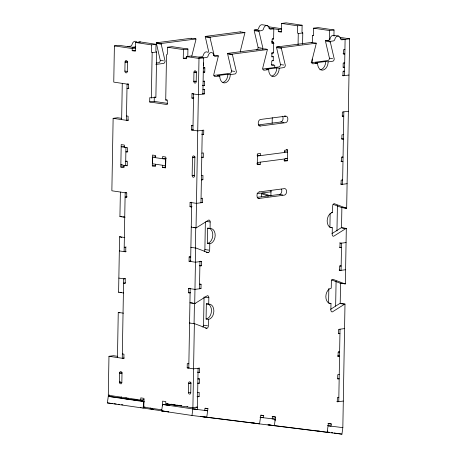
<?xml version="1.0" encoding="UTF-8"?>
<svg xmlns="http://www.w3.org/2000/svg" width="457" height="457" viewBox="0 0 457 457"><rect width="100%" height="100%" fill="white"/><g stroke="black" fill="none" stroke-linecap="round" stroke-linejoin="round"><path stroke-width="0.69" d="M143.978 399.635L140.75 400.058L108.292 395.236L108.972 356.294L113.496 355.706L117.558 356.311M121.711 118.352L117.649 117.752L113.13 118.34L111.862 190.786L126.76 192.997L126.686 197.344L125.092 197.11L127.126 196.841M135.363 47.745L118.911 45.306L114.393 45.894L113.759 82.117L128.657 84.328L128.583 88.675L126.989 88.441L128.925 88.184M117.466 357.557L118.254 312.417A2.194 1.485 -81.6 0 1 118.683 312.457L119.883 312.908M123.613 292.903A2.199 1.491 -81.6 0 1 123.396 292.954L118.603 292.24L119.574 236.749A2.194 1.485 -81.6 0 1 120.002 236.783L121.802 237.463M125.041 217.189A2.199 1.491 -81.6 0 1 124.715 217.281L119.923 216.572L120.38 192.049M124.041 165.36L124.007 167.53L120.814 167.056L121.208 144.601L124.395 145.075L124.361 147.245M121.642 119.603L122.276 83.38M119.597 373.061L119.454 382.389L119.797 383.423L121.065 383.903L121.848 382.743L121.99 373.415L119.597 373.061L122.179 372.723M124.887 71.058L125.047 62.003A1.645 1.188 82.6 0 1 126.275 60.553A1.645 1.188 82.6 0 1 127.44 62.358L127.286 71.412A1.645 1.188 82.6 0 1 126.058 72.869A1.645 1.188 82.6 0 1 124.887 71.058L127.286 71.412M121.288 396.825L121.265 398.236L144.441 401.235M125.955 147.485L125.641 165.594L126.977 165.423M126.052 398.944L126.075 397.533M187.793 57.039L187.93 49.013L171.969 46.643L167.451 47.237L167.336 53.755A1.097 0.794 82.6 0 1 166.519 54.72L165.725 100.003L167.325 100.237L167.251 104.584L149.69 101.98L149.765 97.632L151.364 97.867L155.883 97.278L156.671 52.001A1.097 0.794 82.6 0 1 155.894 50.796L156.003 44.278L140.042 41.907L135.523 42.495L135.375 51.19L132.182 50.716L132.216 48.539L135.483 48.116M140.75 400.058L140.79 397.881L143.984 398.355L143.829 407.158L161.761 409.82M156.003 44.278L151.484 44.866L151.37 51.384A1.097 0.794 82.6 0 0 152.152 52.589L151.364 97.867M155.529 164.223L155.489 166.394L152.295 165.92L152.484 155.054L155.677 155.529L155.637 157.699M152.461 157.231L152.347 163.749L165.645 165.725L165.76 159.202L152.461 157.231L155.808 156.791M149.69 101.98L154.209 101.391L154.283 97.044M166.428 158.225L162.555 158.728L162.595 156.557L165.788 157.031L165.6 167.896L162.406 167.422L162.441 165.251M162.521 405.862L162.606 401.12L165.8 401.594L165.76 403.771L192.894 407.798L197.418 407.21L196.024 407.004M167.039 405.273L167.068 403.919M202.879 94.091L203.514 57.868L191.009 56.011L186.49 56.599L186.45 58.77L183.263 58.296L183.411 49.607L187.93 49.013M198.018 372.615L199.526 372.421L199.6 368.074L193.574 368.856L187.193 367.908L187.267 363.561L188.861 363.801M190.101 293.017L188.501 292.777L188.581 288.43L189.872 288.264M199.88 265.968L201.388 265.774L201.463 261.427L195.436 262.215L189.055 261.267L189.129 256.92L190.42 256.748M191.603 206.987L190.003 206.747L190.078 202.4L191.334 202.24M202.171 134.661L203.679 134.461L203.753 130.119L197.732 130.902L191.346 129.954L191.42 125.606L192.677 125.447M193.5 98.312L191.9 98.078L191.98 93.731L193.231 93.565M188.787 368.148L190.175 288.67M190.649 261.501L191.677 202.64M192.94 130.194L193.574 93.971M190.917 383.652L190.758 392.974L190.38 393.9L189.535 394.157L188.701 393.654L188.358 392.62L188.524 383.292A1.645 1.188 82.6 0 1 189.746 381.841A1.645 1.188 82.6 0 1 190.917 383.652L188.524 383.292L191.203 382.943M194.545 175.825L194.859 157.716A1.645 1.188 82.6 0 0 193.694 155.906A1.645 1.188 82.6 0 0 192.466 157.357L192.151 175.471A1.645 1.188 82.6 0 0 193.317 177.276A1.645 1.188 82.6 0 0 194.545 175.825L192.151 175.471L193.957 175.237M196.19 81.643L196.35 72.589A1.645 1.188 82.6 0 0 195.179 70.784A1.645 1.188 82.6 0 0 193.951 72.235L193.797 81.289A1.645 1.188 82.6 0 0 194.962 83.1A1.645 1.188 82.6 0 0 196.19 81.643L193.797 81.289L195.299 81.095M192.614 407.387L192.586 408.798L197.378 409.506L198.098 368.268M194.071 323.836L194.431 303.134M195.39 248.088L195.75 227.592M192.894 407.798L194.362 323.722L189.575 323.008A2.194 1.485 -81.6 0 1 190.003 323.042M190.146 302.78A2.199 1.491 -81.6 0 1 189.929 302.831L194.716 303.545L195.687 248.048L190.895 247.334A2.194 1.485 -81.6 0 1 191.323 247.374M191.683 227.015A2.199 1.491 -81.6 0 1 191.249 227.163L196.036 227.872L198.995 58.456L206.69 57.451A2.194 1.485 -81.6 0 0 208.135 55.817A4.393 2.976 -81.6 0 1 211.025 52.549A4.393 2.976 -81.6 0 1 213.819 55.08A2.194 1.485 -81.6 0 0 215.213 56.342L218.389 55.925L213.767 74.6A2.194 1.491 -81.6 0 0 215.236 76.576L219.754 75.988A7.683 5.21 -81.6 0 0 224.895 82.906A7.683 5.21 -81.6 0 0 230.299 74.611L235.092 73.948A2.199 1.491 -81.6 0 0 236.24 72.469L236.36 71.652L232.424 54.714A2.176 1.474 -81.6 0 1 232.373 54.263L227.586 53.549A2.176 1.474 -81.6 0 0 227.637 54.006L231.573 70.944L231.453 71.755A2.194 1.491 -81.6 0 1 230.025 73.314L213.945 75.411M199.481 288.79L199.955 261.621M200.983 202.759L202.251 130.314M203.382 65.471L203.422 62.94M197.595 396.819L199.103 396.625L199.178 392.277L197.675 392.472M197.83 383.417L199.338 383.217L199.412 378.87L198.047 378.67M188.581 288.43L194.962 289.378L200.989 288.596L201.063 284.248L199.732 284.048M190.078 202.4L196.464 203.348L202.491 202.565L202.565 198.218L201.063 198.412M201.383 179.938L202.891 179.744L202.965 175.397L201.457 175.591M201.777 157.482L203.279 157.282L203.359 152.935L201.851 153.135M191.98 93.731L198.361 94.679L204.388 93.891L204.462 89.549L203.131 89.349M203.028 85.756L204.53 85.562L204.61 81.215L203.811 81.095M203.245 72.36L204.765 72.16L204.845 67.813L204.045 67.693M202.851 327.121A2.194 1.485 -81.6 0 0 203.565 325.213L204.056 296.959M204.17 251.453A2.194 1.485 -81.6 0 0 204.885 249.545L205.364 221.993M208.466 319.409L206.073 319.049L206.335 303.836L208.735 304.191A7.683 5.21 -81.6 0 1 213.87 311.114A7.683 5.21 -81.6 0 1 208.466 319.409L208.352 325.927A2.194 1.485 -81.6 0 1 206.81 328.297L205.479 328.097M196.036 227.872A2.199 1.491 -81.6 0 0 196.47 227.723L208.7 220.023A2.194 1.485 -81.6 0 1 210.169 221.999L210.054 228.517A7.683 5.21 -81.6 0 1 215.19 235.441A7.683 5.21 -81.6 0 1 209.786 243.735L207.392 243.375L207.661 228.163A7.683 5.21 -81.6 0 1 208.523 228.152M208.735 304.191L208.843 297.673A2.194 1.485 -81.6 0 0 207.375 295.696L195.15 303.397A2.199 1.491 -81.6 0 1 194.716 303.545M209.786 243.735L209.672 250.253A2.194 1.485 -81.6 0 1 208.129 252.624L206.136 252.327M257 155.106L260.421 155.614L260.456 153.443L257.445 153.838L257.257 164.703L260.267 164.309L260.307 162.138M261.33 196.847L261.358 195.43A2.194 1.491 -81.6 0 1 262.901 193.06L270.11 195.785M270.887 196.104L270.984 190.443M272.155 123.373L272.258 117.689M273.674 64.974L271.669 65.231L271.744 60.89L273.252 60.69L273.32 56.708L271.989 56.508M274.057 43.238L272.046 43.501L272.121 39.153L273.629 38.959L273.806 28.814L270.63 29.231A2.194 1.491 -81.6 0 1 269.436 28.511L268.83 26.872A4.387 2.976 -81.6 0 0 263.997 27.5L263.335 29.305A2.194 1.485 -81.6 0 1 262.107 30.339C260.621 32.081 253.869 28.528 254.195 30.659L258.131 47.591A2.194 1.491 -81.6 0 1 257.417 49.499M274.726 67.756L274.771 65.277L271.384 64.774M302.585 44.266L302.78 32.944A1.097 0.794 82.6 0 1 302.003 31.739L302.117 25.221L286.156 22.85L281.638 23.438L281.483 32.133L278.29 31.659L278.33 29.488L281.592 29.059M284.408 158.99L284.368 161.167L287.379 160.773L287.573 149.907L286.202 149.702M284.522 152.472L284.557 150.302L287.573 149.907M302.117 25.221L297.598 25.809L297.484 32.327A1.097 0.794 82.6 0 0 298.261 33.532L298.067 44.855M312.16 62.552L312.222 59.016M312.508 42.741L312.628 35.669A1.097 0.794 82.6 0 0 313.445 34.698L313.559 28.18L318.078 27.591L334.044 29.962L333.936 35.977M334.044 29.962L329.526 30.55L329.371 39.245L330.125 39.148M328.84 288.493L328.583 303.071L330.982 303.431L330.868 309.949A2.194 1.491 -81.6 0 0 332.336 311.925L344.561 304.225A2.199 1.491 -81.6 0 1 344.995 304.076L342.836 427.626L341.939 434.15L191.974 415.47L161.647 410.969L162.543 404.445L169.684 405.336L167.291 404.976M330.148 213.453L329.908 227.403L332.302 227.757L332.188 234.275A2.194 1.491 -81.6 0 0 333.656 236.252L345.886 228.551A2.199 1.491 -81.6 0 1 346.315 228.403L345.349 283.9A2.194 1.485 -81.6 0 1 344.921 283.866L332.902 279.324A2.194 1.491 -81.6 0 0 331.359 281.695L331.245 288.213A7.683 5.21 -81.6 0 0 325.841 296.507A7.683 5.21 -81.6 0 0 330.982 303.431M332.302 227.757A7.683 5.21 -81.6 0 1 327.161 220.834A7.683 5.21 -81.6 0 1 332.565 212.545L332.679 206.021A2.194 1.491 -81.6 0 1 334.221 203.651L346.24 208.192A2.194 1.485 -81.6 0 0 346.669 208.226L349.628 38.811L339.802 37.354M335.649 306.081L336.089 281.101M336.963 230.962L337.409 205.262M330.605 309.292L339.774 303.511A2.199 1.491 -81.6 0 1 340.208 303.368L340.556 283.363M341.533 227.517L341.882 207.529A2.194 1.485 -81.6 0 1 341.448 207.484L333.039 204.302M340.025 329.183L338.763 401.634L336.843 401.349M343.841 111.845L342.579 184.297L340.659 184.011M191.723 56.342L195.944 39.588C196.727 37.737 191.123 38.525 191.209 38.565M240.416 52.035A2.194 1.485 -81.6 0 1 240.325 51.253L244.946 32.578L240.159 31.864L240.136 32.184M262.872 69.03L278.959 66.933A2.194 1.491 -81.6 0 0 280.501 64.563L276.565 47.625C275.628 46.22 281.866 47.14 281.352 48.333L285.294 65.271A2.194 1.491 -81.6 0 1 284.02 67.567L279.227 68.23A7.683 5.21 -81.6 0 1 273.823 76.525A7.683 5.21 -81.6 0 1 268.682 69.607L264.163 70.195A2.194 1.485 -81.6 0 1 262.695 68.219L267.242 50.173C268.025 48.328 262.421 49.11 262.507 49.15M152.027 408.295L151.878 409.381L153.358 409.563L107.372 402.908L108.269 396.385L121.768 398.064M143.024 408.204L143.921 401.68L108.269 396.385M150.164 409.089L150.313 408.004M191.974 415.47L192.871 408.946L207.644 410.786L204.45 410.312M204.69 410.42L204.993 408.244L207.946 408.615L206.747 417.31L200.36 416.361M260.993 415.156L263.729 415.562L263.426 417.738L260.004 417.23M272.286 418.841L272.589 416.664L275.542 417.035L274.343 425.73L267.956 424.782L270.173 425.056M275.017 420.84L275.24 419.206L272.046 418.732M319.306 431.18L327.172 432.311L328.372 423.61L331.325 423.982L331.022 426.153L327.6 425.65M327.172 432.311L327.349 431.008M331.925 233.618L341.093 227.837A2.199 1.491 -81.6 0 1 341.528 227.695L346.315 228.403M328.16 61.849A7.683 5.21 -81.6 0 1 322.751 70.144A7.683 5.21 -81.6 0 1 317.615 63.226L315.221 62.872L325.761 61.495L328.16 61.849L332.953 61.187A2.194 1.485 -81.6 0 0 334.221 58.89L330.285 41.953C330.794 40.759 324.561 39.839 325.493 41.244L329.434 58.182A2.194 1.485 -81.6 0 1 327.886 60.547L311.103 62.74M127.423 46.568L130.599 46.151A2.194 1.485 -81.6 0 0 131.827 45.123L132.49 43.318A4.387 2.976 -81.6 0 1 136.666 41.821M156.145 63.06L158.728 62.723A2.194 1.491 -81.6 0 0 160.27 60.353L156.283 42.804L191.232 38.245M208.78 52.161L205.216 36.423L240.159 31.864M254.143 30.042L257.32 29.631A2.194 1.485 -81.6 0 0 258.542 28.597L259.21 26.792A4.387 2.976 -81.6 0 1 262.547 24.804L267.334 25.518M132.216 47.277L135.392 46.865M156.283 42.804L161.07 43.518L196.019 38.959M205.216 36.423L210.003 37.137L244.946 32.578M132.182 50.716L135.443 50.287M278.29 31.659L281.558 31.236M152.152 52.589L156.671 52.001M298.261 33.532L302.78 32.944M312.628 35.669L313.382 35.572M127.749 61.649L125.047 62.003L127.44 62.358M271.852 42.855L273.652 42.621M183.263 58.296L186.525 57.873M198.726 57.154L201.903 56.742A2.194 1.485 -81.6 0 0 203.348 55.108A4.393 2.976 -81.6 0 1 207.964 52.412M227.58 53.389L262.529 48.836M276.514 47.008L311.457 42.455L316.25 43.164A2.199 1.491 -81.6 0 1 316.175 43.792L311.628 61.838A2.194 1.491 -81.6 0 0 313.096 63.814L317.615 63.226M325.441 40.627L328.617 40.216A2.194 1.485 -81.6 0 0 330.063 38.582A4.393 2.976 -81.6 0 1 334.684 35.886M232.373 54.103L267.316 49.545M281.301 47.722L316.25 43.164M330.234 41.341L333.41 40.924A2.194 1.485 -81.6 0 0 334.855 39.291A4.393 2.976 -81.6 0 1 337.746 36.023A4.393 2.976 -81.6 0 1 340.534 38.554A2.194 1.485 -81.6 0 0 341.927 39.816L349.628 38.811M155.826 64.437L163.52 63.437A2.194 1.491 -81.6 0 0 165.063 61.067L161.07 43.518M273.229 52.384L271.886 52.555L271.812 56.902L273.32 56.708M203.336 68.007L204.845 67.813M344.926 49.545L343.424 49.739L343.35 54.086L344.869 53.886L343.07 53.623M196.464 71.909L193.951 72.235L196.35 72.589M128.4 83.917L127.063 84.094L126.429 120.317L128.44 120.054M230.299 74.611L227.906 74.257L217.361 75.634L219.754 75.988M279.227 68.23L276.833 67.876L266.288 69.253L268.682 69.607M203.091 81.415L204.61 81.215M202.959 89.743L204.462 89.549M348.994 75.034L342.967 75.822L343.041 71.475L344.549 71.275L343.218 71.081M165.725 100.003L166.982 99.837M191.9 98.078L193.785 97.832M285.654 116.181L260.547 119.46A3.29 2.234 -81.6 0 0 258.234 123.013A3.29 2.234 -81.6 0 0 260.439 125.978L285.539 122.705A3.296 2.234 -81.6 0 0 287.807 119.745L287.83 118.563A3.296 2.234 -81.6 0 0 285.654 116.181L284.38 115.992M191.346 129.954L193.351 129.691M348.36 111.257L342.333 112.045L342.259 116.392L343.767 116.192L342.396 115.992M258.439 124.904L280.752 121.99L283.946 122.465M124.515 146.337L121.168 146.771L127.554 147.72L127.474 152.067L125.881 151.833L127.817 151.575M127.006 161.081L125.715 161.247L127.314 161.487L127.235 165.834L120.854 164.886L122.19 164.709M343.441 134.666L341.939 134.866L341.859 139.214L343.367 139.014L341.573 138.751M195.179 157.008L192.466 157.357L194.859 157.716M120.814 167.056L124.041 166.634M152.295 165.92L155.523 165.503M162.406 167.422L165.634 166.999M257.405 156.008L287.533 152.078L284.34 151.604M257.291 162.526L287.419 158.602L285.505 158.316M126.503 192.586L125.167 192.763L124.115 251.624L126.121 251.361M342.653 179.949L341.145 180.144L341.071 184.491L347.097 183.703M259.285 191.906L284.391 188.632A3.296 2.234 -81.6 0 1 286.568 191.009L286.545 192.191A3.296 2.234 -81.6 0 1 284.277 195.15L259.17 198.424L257.897 198.235M257.068 193.625L271.235 191.786M257.171 197.35L279.49 194.442L282.677 194.916M190.003 206.747L192.014 206.484M126.149 247.026L124.213 247.277L125.812 247.517L125.732 251.864L119.328 250.91M189.055 261.267L190.992 261.01M346.069 242.57L340.042 243.353L339.968 247.7L341.476 247.505L339.477 247.208M125.646 278.53L123.641 278.787L122.253 358.265L124.264 358.008M125.526 282.889L123.59 283.14L125.184 283.374L125.258 279.033L118.854 278.079M199.56 284.443L201.063 284.248M345.595 269.739L339.568 270.521L339.642 266.174L341.151 265.98L339.819 265.78M188.501 292.777L190.438 292.526M344.567 328.6L338.54 329.383L338.466 333.73L339.974 333.536L338.603 333.33M187.193 367.908L189.129 367.657M120.728 381.949L119.437 382.115L121.83 382.469M337.757 355.917L339.117 355.746M197.91 379.07L199.412 378.87M108.292 395.236L109.589 395.065M339.26 374.466L337.752 374.666L337.677 379.013L339.18 378.813L337.814 378.613M143.829 407.158L145.12 406.993M338.86 397.287L337.352 397.487L337.277 401.834L343.304 401.046M263.729 415.562L260.776 415.196L259.576 423.89L253.189 422.942M127.166 398.738L128.52 398.91M170.987 404.199L172.358 404.371M126.92 398.938L128.337 399.115M129.748 399.292L142.481 400.88M166.839 403.885L168.199 404.051M169.564 404.222L173.654 404.731M180.127 405.565L181.532 405.742M169.581 404.342L178.441 405.445M171.175 404.576L166.896 404.011M194.579 409.044L195.91 409.209M260.473 417.367L275.24 419.206M328.069 425.787L342.836 427.626M107.372 402.908L112.776 403.582M114.124 403.748L116.147 403.999M118.174 404.256L119.523 404.422M121.545 404.673L122.899 404.845M161.647 410.969L168.787 411.854L166.394 411.5M201.96 416.601L254.789 423.182M269.556 425.021L321.682 431.511M173.237 404.645L175.008 404.862M180.041 405.679L181.218 405.827M165.594 411.38L151.878 409.381M201.84 416.544L203.314 416.733M250.973 422.668L250.236 422.576L251.83 422.811M251.71 422.759L252.453 422.851M142.024 400.943L133.518 399.658M140.47 407.387L141.127 407.467M186.924 406.502L187.616 406.599M281.638 23.438L297.598 25.809M313.559 28.18L329.526 30.55M333.844 35.389L338.631 36.103M267.768 26.655L281.575 28.705M268.733 28.06L278.33 29.488M340.242 38.679L345.104 39.399L344.475 75.622L342.556 75.342M254.995 30.773L258.982 31.367L262.924 48.305A2.194 1.491 -81.6 0 1 262.804 49.116M326.292 41.364L330.285 41.953M272.298 38.759L273.629 38.959M206.061 37.154L210.054 37.748L213.99 54.686A2.194 1.485 -81.6 0 1 213.87 55.497M277.365 47.745L281.352 48.333M258.131 47.591L261.324 48.065M329.434 58.182L332.622 58.656M343.91 62.826L344.709 62.946L343.19 63.14L343.116 67.487L344.618 67.293L343.287 67.093M272.452 60.57L273.252 60.69M157.134 43.535L161.127 44.129M228.431 54.126L232.424 54.714M135.523 42.495L151.484 44.866M167.451 47.237L183.411 49.607M280.501 64.563L283.694 65.037M213.602 55.217L218.389 55.925M114.393 45.894L132.216 48.539M186.49 56.599L198.995 58.456M160.276 60.353L163.463 60.827M231.573 70.944L234.767 71.418M203.439 71.96L204.765 72.16M202.405 85.248L204.53 85.562M202.394 93.599L204.388 93.891M154.814 97.124L155.883 97.278M154.209 101.391L167.553 103.373M258.839 125.738L260.439 125.978M126.503 115.969L128.103 116.204L128.029 120.551L113.13 118.34M191.42 125.606L193.02 125.846M201.628 134.158L203.679 134.461M341.853 156.951L343.053 157.128L341.545 157.322L341.47 161.669L342.973 161.475L340.922 161.167M283.963 160.264L287.379 160.773M256.845 163.8L260.267 164.309M201.914 157.082L203.279 157.282M201.52 179.538L202.891 179.744M341.882 207.518L346.669 208.226M341.448 207.484L345.441 208.072M331.371 212.362L332.565 212.545M201.12 202.36L202.491 202.565M341.893 227.957L345.886 228.551M206.176 221.405L210.169 221.999M339.637 242.873L341.55 243.158L341.076 270.327L339.163 270.041M207.661 228.163L210.054 228.517M121.956 216.658L120.357 216.424A2.199 1.491 -81.6 0 1 119.923 216.572M123.019 216.818L124.35 217.018M193.808 227.329L196.47 227.723M119.574 236.749L124.79 237.491M204.885 249.545L208.878 250.133M189.129 256.92L190.723 257.154M200.132 261.227L201.463 261.427M345.349 283.9L340.556 283.191A2.194 1.485 -81.6 0 1 340.128 283.157L331.451 279.873M340.128 283.157L344.121 283.746M199.258 265.46L201.388 265.774M340.208 303.368L344.995 304.076M340.574 303.631L344.561 304.225M199.658 288.396L200.989 288.596M204.856 297.079L208.843 297.673M120.368 292.291L121.699 292.491M191.157 302.802L192.757 303.042M193.819 303.202L195.15 303.397M118.254 312.417L123.47 313.165M203.565 325.213L207.552 325.807M338.283 351.804L339.648 352.01L338.146 352.204L338.066 356.551L339.574 356.357L337.78 356.089M122.35 353.924L123.95 354.164L123.876 358.505L108.972 356.294M197.475 372.112L199.526 372.421M197.967 383.017L199.338 383.217M188.364 392.352L190.758 392.706M197.053 396.316L199.103 396.625M327.903 423.473L331.325 423.982M272.121 416.527L275.542 417.035M205.21 408.204L207.946 408.615M177.008 405.159L178.339 405.359M179.67 405.553L181.475 405.782M163.657 404.474L165.017 404.673M162.543 404.445L192.871 408.946M327.835 432.054L329.24 432.265M331.359 432.579L332.77 432.79M334.181 432.996L341.939 434.15M317.832 430.997L319.426 431.231M271.441 425.227L272.509 425.387M130.805 399.224L132.433 399.481M261.718 193.711L268.322 196.213M208.129 252.624L196.116 248.082A2.194 1.485 -81.6 0 0 195.687 248.048M206.81 328.297L194.796 323.756A2.194 1.485 -81.6 0 0 194.362 323.722M258.982 31.367L258.93 30.756M210.054 37.748L210.003 37.137M119.037 292.097A2.199 1.491 -81.6 0 1 118.603 292.246M124.361 237.457A2.194 1.485 -81.6 0 1 124.578 237.451M257.148 49.739A2.194 1.491 -81.6 0 1 256.588 49.962M138.831 42.273A4.387 2.976 -81.6 0 1 140.613 42.038M119.62 373.061A1.645 1.188 82.6 0 1 120.842 371.61A1.645 1.188 82.6 0 1 122.013 373.42M271.532 41.85A1.645 1.188 82.6 0 1 272.84 41.69A1.645 1.188 82.6 0 1 273.554 43.301L273.395 52.361A1.645 1.188 82.6 0 1 271.732 53.629M281.466 189.147A3.296 2.234 -81.6 0 1 281.775 190.295L281.758 191.483A3.296 2.234 -81.6 0 1 279.49 194.442M259.17 198.424A3.29 2.234 -81.6 0 1 256.971 195.459A3.29 2.234 -81.6 0 1 259.285 191.906M282.449 116.221A3.296 2.234 -81.6 0 1 283.043 117.849L283.02 119.037A3.296 2.234 -81.6 0 1 280.752 121.996M206.335 303.836A7.683 5.21 -81.6 0 1 211.477 310.754A7.683 5.21 -81.6 0 1 206.073 319.049M209.363 228.351A7.683 5.21 -81.6 0 1 212.705 236.343A7.683 5.21 -81.6 0 1 207.392 243.375M311.457 42.455A2.199 1.491 -81.6 0 1 311.44 42.769M227.906 74.257A7.683 5.21 -81.6 0 1 222.936 82.466M325.761 61.495A7.683 5.21 -81.6 0 1 319.923 69.818M276.833 67.876A7.683 5.21 -81.6 0 1 271.864 76.09"/></g></svg>
